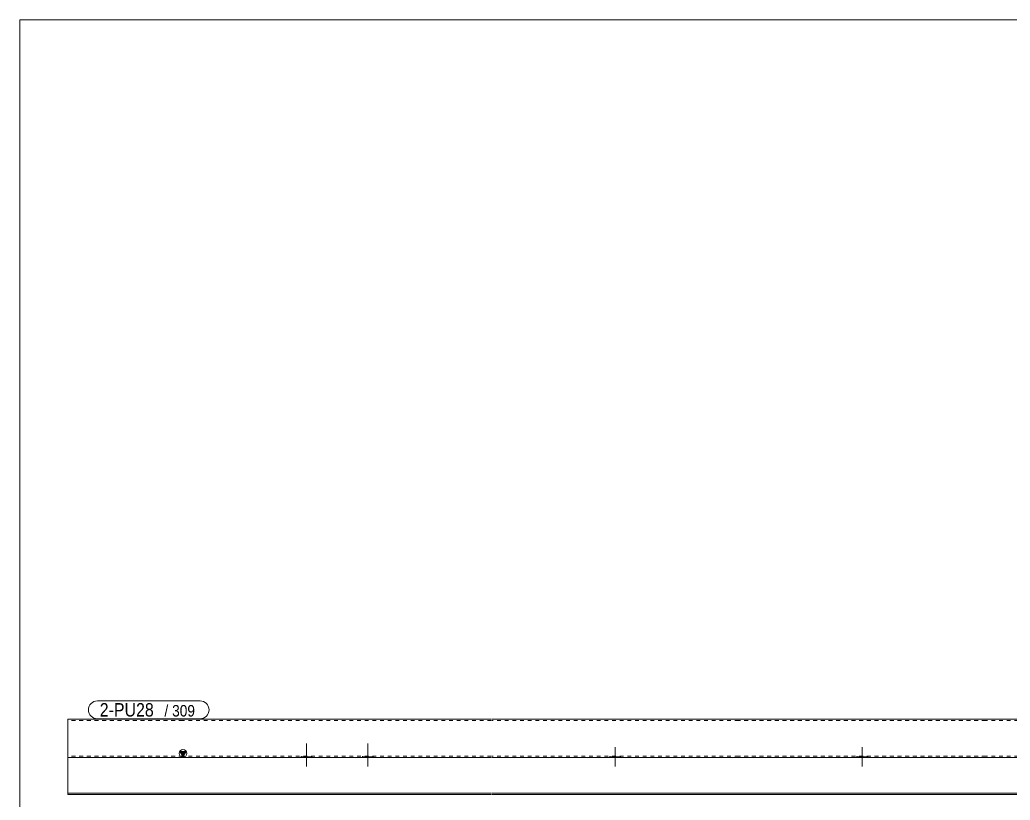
# Model space of a CAD drawing. Header units: millimetres. Extents: x 2 to 579, y 1 to 405.
# Drawn here: x 5 to 263.3, y 201.5 to 405 of the extents above; entities that cross this region are included whole.
import ezdxf

# ---------------------------------------------------------------- set-up
doc = ezdxf.new("R2010")
doc.units = ezdxf.units.MM
doc.linetypes.add('XKITLINE00', pattern=[0])
doc.linetypes.add('XKITLINE01', pattern=[4, 1, -1, 1, -1])
for name, color, linetype, lineweight in [('Bolt', 3, 'Continuous', 0), ('DrawingSheet', 5, 'Continuous', 0), ('Part', 2, 'Continuous', 0), ('PartMark', 7, 'Continuous', 0)]:
    doc.layers.add(name, color=color, linetype=linetype, lineweight=lineweight)
doc.styles.add('ARIAL', font='ARIAL.TTF')

# ---------------------------------------------------------------- blocks, each defined once
blk = doc.blocks.new('*A7')
at = {"layer": 'Bolt'}
for points in [[(78.39, 212.58), (78.39, 212.94), (81.19, 212.94), (81.19, 212.58)], [(78.39, 212.58), (78.39, 212.94), (81.19, 212.94), (81.19, 212.58)], [(94.39, 212.58), (94.39, 212.94), (97.19, 212.94), (97.19, 212.58)], [(94.39, 212.58), (94.39, 212.94), (97.19, 212.94), (97.19, 212.58)]]:
    blk.add_hatch(color=3, dxfattribs=at).paths.add_polyline_path(points, flags=17)
at = {"layer": 'Bolt', "color": 3, "linetype": 'XKITLINE00', "lineweight": 0}
for p, q in [((79.79, 216.26), (79.79, 210.26)), ((79.79, 216.26), (79.79, 210.26)), ((95.79, 216.26), (95.79, 210.26)), ((95.79, 216.26), (95.79, 210.26)), ((78.39, 212.94), (78.39, 212.58)), ((78.39, 212.94), (78.39, 212.58)), ((81.19, 212.94), (81.19, 212.58)), ((81.19, 212.94), (81.19, 212.58)), ((94.39, 212.94), (94.39, 212.58)), ((94.39, 212.94), (94.39, 212.58)), ((97.19, 212.94), (97.19, 212.58)), ((97.19, 212.94), (97.19, 212.58))]:
    blk.add_line(p, q, dxfattribs=at)
blk = doc.blocks.new('*A8')
at = {"layer": 'Bolt'}
blk.add_hatch(color=3, dxfattribs=at).paths.add_polyline_path([(158.88, 212.58), (158.88, 212.94), (161.68, 212.94), (161.68, 212.58)], flags=17)
blk.add_hatch(color=3, dxfattribs=at).paths.add_polyline_path([(158.88, 212.58), (158.88, 212.94), (161.68, 212.94), (161.68, 212.58)], flags=17)
at = {"layer": 'Bolt', "color": 3, "linetype": 'XKITLINE00', "lineweight": 0}
for p, q in [((160.28, 215.26), (160.28, 210.26)), ((160.28, 215.26), (160.28, 210.26)), ((158.88, 212.94), (158.88, 212.58)), ((158.88, 212.94), (158.88, 212.58)), ((161.68, 212.94), (161.68, 212.58)), ((161.68, 212.94), (161.68, 212.58))]:
    blk.add_line(p, q, dxfattribs=at)
blk = doc.blocks.new('*A9')
at = {"layer": 'Bolt'}
blk.add_hatch(color=3, dxfattribs=at).paths.add_polyline_path([(223.37, 212.58), (223.37, 212.94), (226.17, 212.94), (226.17, 212.58)], flags=17)
blk.add_hatch(color=3, dxfattribs=at).paths.add_polyline_path([(223.37, 212.58), (223.37, 212.94), (226.17, 212.94), (226.17, 212.58)], flags=17)
at = {"layer": 'Bolt', "color": 3, "linetype": 'XKITLINE00', "lineweight": 0}
for p, q in [((224.77, 215.26), (224.77, 210.26)), ((224.77, 215.26), (224.77, 210.26)), ((223.37, 212.94), (223.37, 212.58)), ((223.37, 212.94), (223.37, 212.58)), ((226.17, 212.94), (226.17, 212.58)), ((226.17, 212.94), (226.17, 212.58))]:
    blk.add_line(p, q, dxfattribs=at)
blk = doc.blocks.new('*A12')
at = {"layer": 'Part'}
blk.add_hatch(color=2, dxfattribs=at).paths.add_polyline_path([(46.76, 214.16), (48.36, 214.16), (47.56, 212.76)], flags=17)
at = {"layer": 'Part', "color": 2, "linetype": 'XKITLINE00', "lineweight": 0}
for p, q in [((17.5, 203.3), (17.5, 222.58)), ((47.5, 222.58), (17.5, 222.58)), ((127.99, 222.58), (47.6, 222.58)), ((192.48, 222.58), (128.09, 222.58)), ((256.96, 222.58), (192.58, 222.58)), ((321.45, 222.58), (257.06, 222.58)), ((47.5, 212.58), (17.5, 212.58)), ((47.56, 212.76), (46.76, 214.16)), ((46.76, 214.16), (48.36, 214.16)), ((48.36, 214.16), (47.56, 212.76)), ((127.99, 212.58), (47.6, 212.58)), ((192.48, 212.58), (128.09, 212.58)), ((256.96, 212.58), (192.58, 212.58)), ((321.45, 212.58), (257.06, 212.58)), ((17.5, 202.94), (17.5, 203.3)), ((47.5, 203.3), (17.5, 203.3)), ((47.5, 202.94), (17.5, 202.94)), ((127.99, 203.3), (47.6, 203.3)), ((127.99, 202.94), (47.6, 202.94)), ((192.48, 203.3), (128.09, 203.3)), ((192.48, 202.94), (128.09, 202.94)), ((256.96, 203.3), (192.58, 203.3)), ((256.96, 202.94), (192.58, 202.94)), ((321.45, 203.3), (257.06, 203.3)), ((321.45, 202.94), (257.06, 202.94))]:
    blk.add_line(p, q, dxfattribs=at)
at = {"layer": 'Part', "color": 7, "linetype": 'XKITLINE01', "lineweight": 0}
for p, q in [((47.5, 222.22), (17.5, 222.22)), ((127.99, 222.22), (47.6, 222.22)), ((192.48, 222.22), (128.09, 222.22)), ((256.96, 222.22), (192.58, 222.22)), ((321.45, 222.22), (257.06, 222.22)), ((47.5, 212.94), (17.5, 212.94)), ((127.99, 212.94), (47.6, 212.94)), ((192.48, 212.94), (128.09, 212.94)), ((256.96, 212.94), (192.58, 212.94)), ((321.45, 212.94), (257.06, 212.94))]:
    blk.add_line(p, q, dxfattribs=at)
at = {"layer": 'Part', "color": 2, "linetype": 'XKITLINE00', "lineweight": 0}
blk.add_circle((47.56, 213.66), 1, dxfattribs=at)
blk = doc.blocks.new('*A13')
at = {"layer": 'DrawingSheet', "color": 5, "linetype": 'XKITLINE00', "lineweight": 0}
for p, q in [((579, 405), (5, 405)), ((5, 405), (5, 5))]:
    blk.add_line(p, q, dxfattribs=at)
blk = doc.blocks.new('*A45')
at = {"layer": 'PartMark', "color": 7, "linetype": 'XKITLINE00', "lineweight": 0}
for p, q in [((25.25, 227.38), (52.01, 227.38)), ((25.25, 222.68), (52.01, 222.68))]:
    blk.add_line(p, q, dxfattribs=at)
for centre, start, end in [((25.25, 225.03), 90, 270), ((52.01, 225.03), 270, 90)]:
    blk.add_arc(centre, 2.35, start, end, dxfattribs=at)
at = {"layer": 'PartMark', "color": 1, "style": 'ARIAL', "width": 0.85}
blk.add_text('2-PU28', height=3.5, dxfattribs=at).set_placement((25.85, 223.28))
at = {"layer": 'PartMark', "color": 3, "style": 'ARIAL', "width": 0.85}
for s, p in [('/', (42.73, 223.28)), ('309', (44.74, 223.28))]:
    blk.add_text(s, height=3, dxfattribs=at).set_placement(p)

msp = doc.modelspace()

# ---------------------------------------------------------------- block references
at = {"lineweight": 0}
for name in ['*A13', '*A45', '*A7', '*A8', '*A9']:
    msp.add_blockref(name, (0, 0), dxfattribs=at)
at = {"layer": 'Part', "lineweight": 0}
msp.add_blockref('*A12', (0, 0), dxfattribs=at)

doc.saveas('drawing.dxf')
